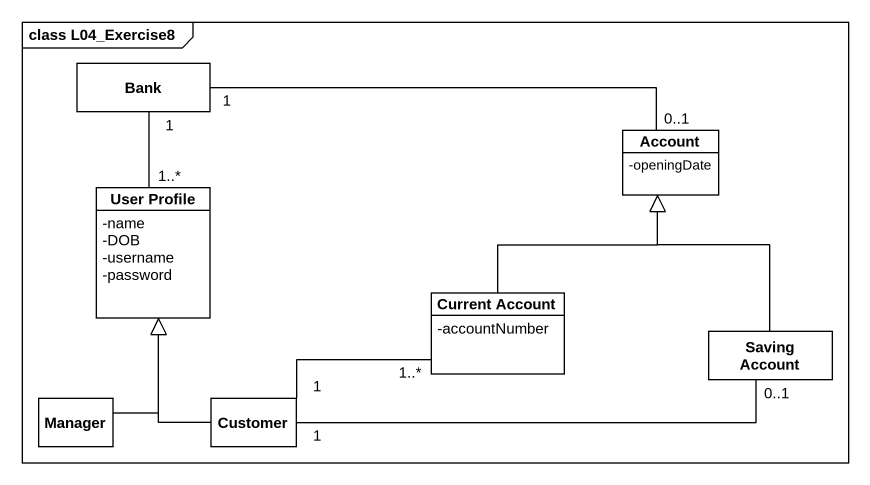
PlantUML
@startuml
mainframe class L04_Exercise8
hide circle
hide empty members
skinparam classAttributeIconSize 0
class Bank
class Account {
  -openingDate
}
class "User Profile" as User_Profile {
  -name
  -DOB
  -username
  -password
}
class "Current Account" as Current_Account {
  -accountNumber
}
class "Saving Account" as Saving_Account
class Manager
class Customer
Bank "1" -right- "0..1" Account
User_Profile "1..*" -up- "1" Bank
Current_Account -up-|> Account
Saving_Account -up-|> Account
Manager -up-|> User_Profile
Customer -up-|> User_Profile
Customer "1" -right- "1..*" Current_Account
Customer "1" -right- "0..1" Saving_Account
@enduml
